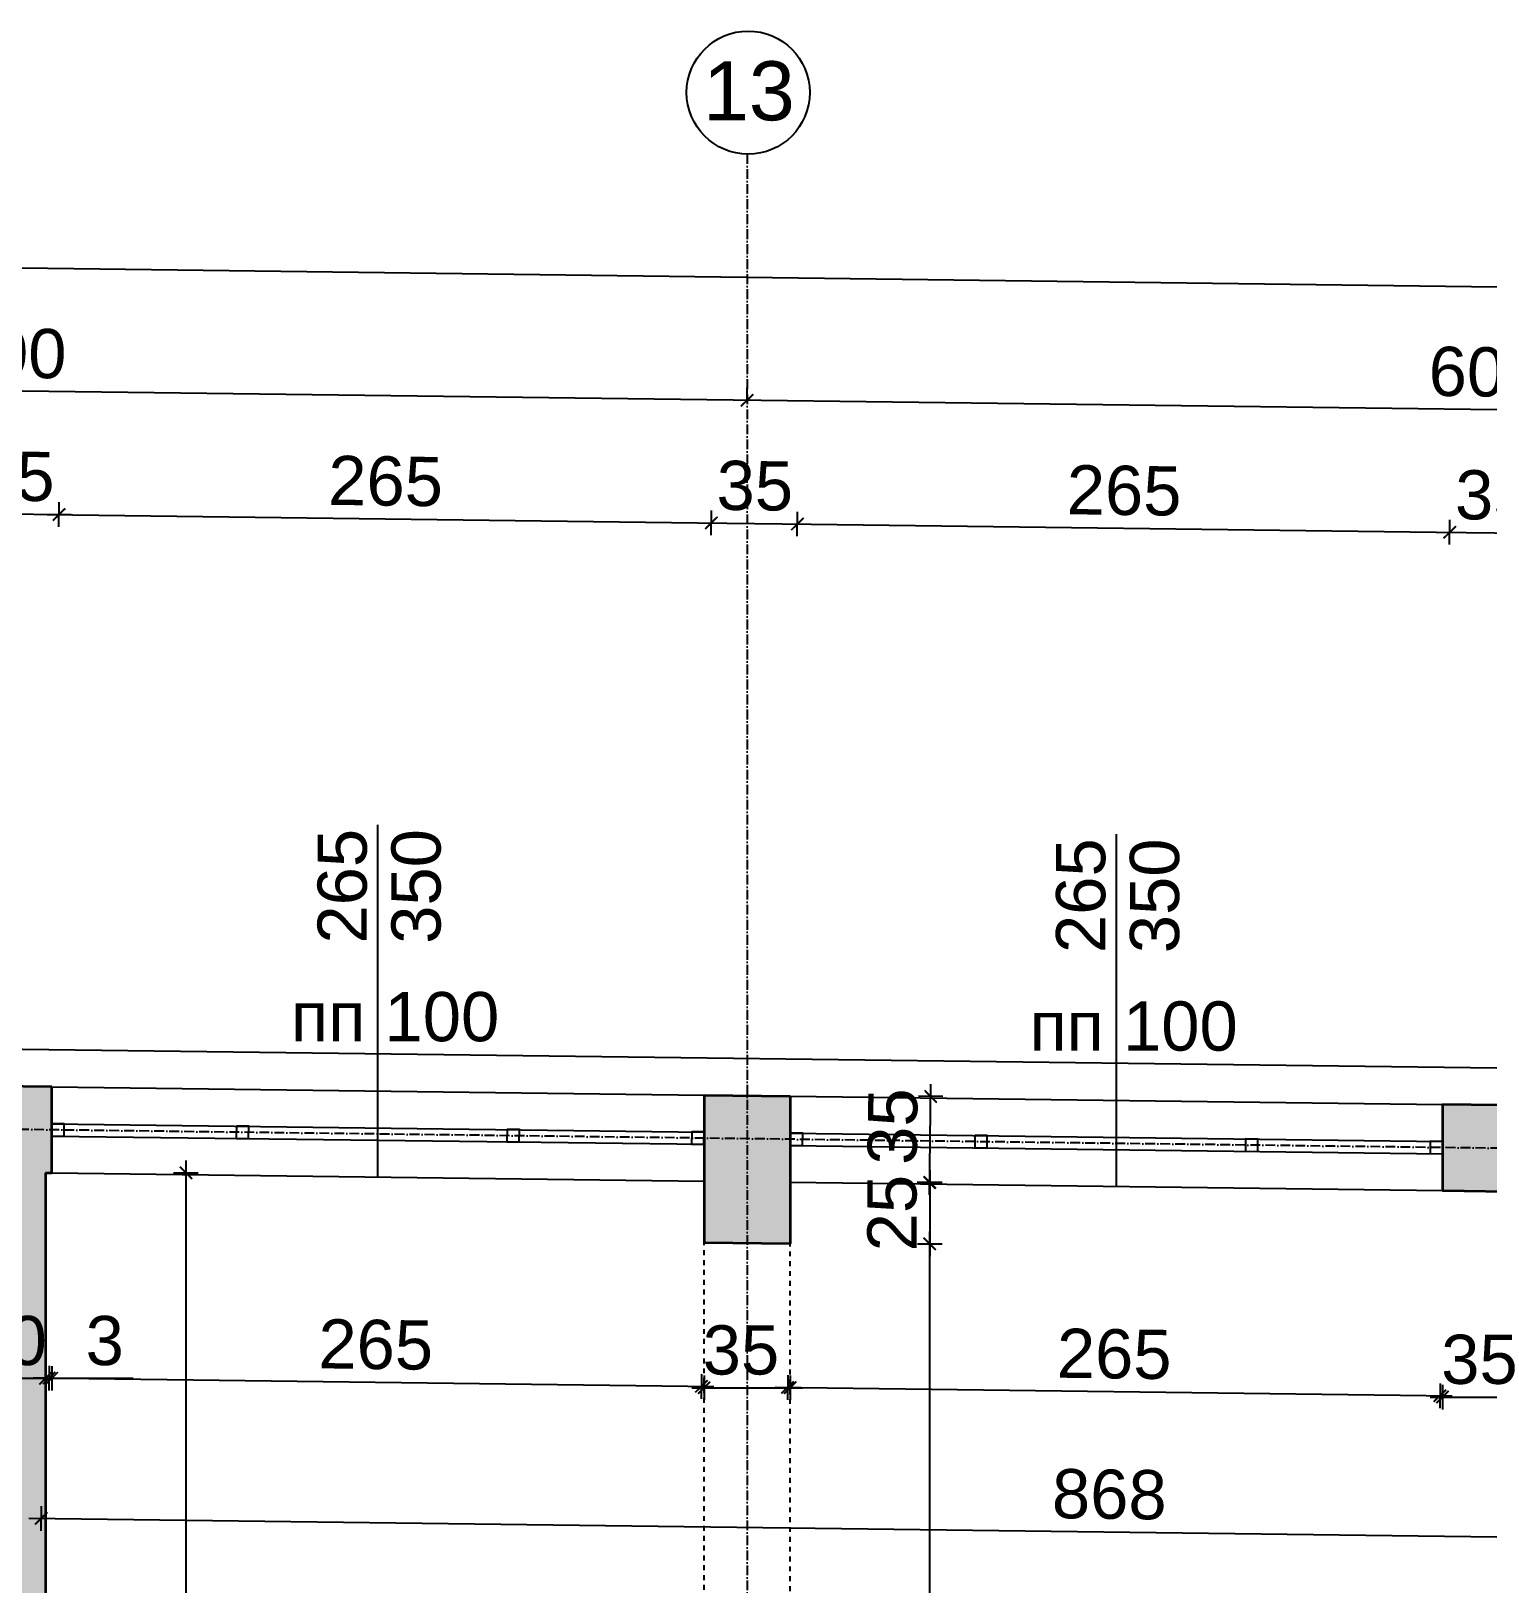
# Model space of a CAD drawing. Header units: inches. Extents: x -72385 to 39588, y -6525 to 66685.
# Drawn here: x -45646 to -45054, y 9840 to 10471 of the extents above; entities that cross this region are included whole.
import ezdxf

# ---------------------------------------------------------------- set-up
doc = ezdxf.new("R2010")
doc.units = ezdxf.units.IN
doc.header["$MEASUREMENT"] = 0
doc.linetypes.add('DashDot', pattern=[0.6, 0.4, -0.1, 0, -0.1])
doc.linetypes.add('Hidden', pattern=[0.4, 0.2, -0.2])
for name, color, linetype, lineweight in [('Изгледни линии', 253, 'Continuous', 25), ('Надписи коти външни', 252, 'Continuous', 25), ('Надписи коти вътрешни', 252, 'Continuous', 25), ('Надписи Оси', 252, 'Continuous', 25), ('Надписи прозорци', 252, 'Continuous', 25), ('Оси', 252, 'DashDot', 25), ('Прозорци', 251, 'Continuous', 25), ('Пунктир', 253, 'Hidden', 25), ('Разрезни линии', 7, 'Continuous', 35), ('Щрих стени', 254, 'Continuous', 25)]:
    doc.layers.add(name, color=color, linetype=linetype, lineweight=lineweight)
doc.styles.add('Arial Regular', font='arial.ttf')
doc.styles.get("Standard").update_dxf_attribs({"font": 'arial.ttf'})
doc.dimstyles.new('Annotative', dxfattribs={"dimscale": 0, "dimtxt": 20, "dimasz": 5, "dimexe": 5, "dimexo": 5, "dimgap": 5, "dimtad": 1, "dimdec": 0, "dimzin": 0, "dimdsep": 46, "dimtxsty": 'Standard', "dimblk": 'ARCHTICK', "dimcen": 5, "dimdle": 5, "dimadec": 0, "dimazin": 0, "dimtfac": 1, "dimtdec": 0, "dimtofl": 0, "dimtmove": 0, "dimatfit": 3, "dimldrblk": 'ARCHTICK', "dimfxl": 5, "dimfxlon": 1, "dimtolj": 1, "dimtzin": 0, "dimarcsym": 1})

# ---------------------------------------------------------------- blocks, each defined once
blk = doc.blocks.new('_ArchTick')
at = {"color": 0, "linetype": 'ByBlock', "const_width": 0.15}
blk.add_lwpolyline([(-0.5, -0.5), (0.5, 0.5)], dxfattribs=at)
blk = doc.blocks.new('*D1301')
at = {"layer": 'Defpoints', "color": 0, "ltscale": 50, "transparency": 16777216}
for p in [(-45637.34, 10007.45), (-45372.34, 10004.07), (-45373.4, 9920.73)]:
    blk.add_point(p, dxfattribs=at)
at = {"layer": 'Надписи коти вътрешни', "color": 0, "lineweight": -2, "ltscale": 50, "transparency": 16777216}
for p, q in [((-45638.33, 9929.11), (-45638.46, 9919.11)), ((-45373.33, 9925.73), (-45373.46, 9915.73)), ((-45643.4, 9924.17), (-45368.4, 9920.67))]:
    blk.add_line(p, q, dxfattribs=at)
at = {"layer": 'Надписи коти вътрешни', "color": 0, "lineweight": -2, "ltscale": 50, "transparency": 16777216, "xscale": 5, "yscale": 5, "zscale": 5}
for p, rotation in [((-45638.4, 9924.11), 179.2706286525463), ((-45373.4, 9920.73), 359.2706286525462)]:
    blk.add_blockref('_ArchTick', p, dxfattribs=dict(at, rotation=rotation))
at = {"layer": 'Надписи коти вътрешни', "color": 0, "ltscale": 50, "transparency": 16777216, "insert": (-45505.7, 9937.63), "char_height": 20, "attachment_point": 5, "rotation": 359.27063}
blk.add_mtext('\\A1;265', dxfattribs=at)
blk = doc.blocks.new('*D1302')
at = {"layer": 'Defpoints', "color": 0, "ltscale": 50, "transparency": 16777216}
for p in [(-45639.84, 9972.47), (-45637.34, 9972.44), (-45637.34, 9924)]:
    blk.add_point(p, dxfattribs=at)
at = {"layer": 'Надписи коти вътрешни', "color": 0, "lineweight": -2, "ltscale": 50, "transparency": 16777216}
for p, q in [((-45639.84, 9929), (-45639.84, 9919)), ((-45637.34, 9929), (-45637.34, 9919)), ((-45639.84, 9924), (-45644.84, 9924)), ((-45637.34, 9924), (-45604.24, 9924))]:
    blk.add_line(p, q, dxfattribs=at)
at = {"layer": 'Надписи коти вътрешни', "color": 0, "lineweight": -2, "ltscale": 50, "transparency": 16777216, "xscale": 5, "yscale": 5, "zscale": 5}
blk.add_blockref('_ArchTick', (-45639.84, 9924), dxfattribs=at)
at = {"layer": 'Надписи коти вътрешни', "color": 0, "lineweight": -2, "ltscale": 50, "transparency": 16777216, "xscale": 5, "yscale": 5, "zscale": 5, "rotation": 180}
blk.add_blockref('_ArchTick', (-45637.34, 9924), dxfattribs=at)
at = {"layer": 'Надписи коти вътрешни', "color": 0, "ltscale": 50, "transparency": 16777216, "insert": (-45615.79, 9939.22), "char_height": 20, "attachment_point": 5}
blk.add_mtext('\\A1;3', dxfattribs=at)
blk = doc.blocks.new('*D1308')
at = {"layer": 'Defpoints', "color": 0, "ltscale": 50, "transparency": 16777216}
for p in [(-45372.34, 10004.07), (-45337.34, 10003.63), (-45337.34, 9920.19)]:
    blk.add_point(p, dxfattribs=at)
at = {"layer": 'Надписи коти вътрешни', "color": 0, "lineweight": -2, "ltscale": 50, "transparency": 16777216}
for p, q in [((-45372.34, 9925.19), (-45372.34, 9915.19)), ((-45337.34, 9925.19), (-45337.34, 9915.19)), ((-45377.34, 9920.19), (-45332.34, 9920.19))]:
    blk.add_line(p, q, dxfattribs=at)
at = {"layer": 'Надписи коти вътрешни', "color": 0, "lineweight": -2, "ltscale": 50, "transparency": 16777216, "xscale": 5, "yscale": 5, "zscale": 5, "rotation": 180}
blk.add_blockref('_ArchTick', (-45372.34, 9920.19), dxfattribs=at)
at = {"layer": 'Надписи коти вътрешни', "color": 0, "lineweight": -2, "ltscale": 50, "transparency": 16777216, "xscale": 5, "yscale": 5, "zscale": 5}
blk.add_blockref('_ArchTick', (-45337.34, 9920.19), dxfattribs=at)
at = {"layer": 'Надписи коти вътрешни', "color": 0, "ltscale": 50, "transparency": 16777216, "insert": (-45357.34, 9935.4), "char_height": 20, "attachment_point": 5}
blk.add_mtext('\\A1;35', dxfattribs=at)
blk = doc.blocks.new('*D1309')
at = {"layer": 'Defpoints', "color": 0, "ltscale": 50, "transparency": 16777216}
for p in [(-45337.34, 10003.63), (-45072.34, 10000.25), (-45073.4, 9916.91)]:
    blk.add_point(p, dxfattribs=at)
at = {"layer": 'Надписи коти вътрешни', "color": 0, "lineweight": -2, "ltscale": 50, "transparency": 16777216}
for p, q in [((-45338.33, 9925.29), (-45338.46, 9915.29)), ((-45343.4, 9920.35), (-45068.4, 9916.85)), ((-45073.33, 9921.91), (-45073.46, 9911.92))]:
    blk.add_line(p, q, dxfattribs=at)
at = {"layer": 'Надписи коти вътрешни', "color": 0, "lineweight": -2, "ltscale": 50, "transparency": 16777216, "xscale": 5, "yscale": 5, "zscale": 5}
for p, rotation in [((-45338.4, 9920.29), 179.2706286525463), ((-45073.4, 9916.91), 359.2706286525462)]:
    blk.add_blockref('_ArchTick', p, dxfattribs=dict(at, rotation=rotation))
at = {"layer": 'Надписи коти вътрешни', "color": 0, "ltscale": 50, "transparency": 16777216, "insert": (-45205.7, 9933.81), "char_height": 20, "attachment_point": 5, "rotation": 359.27063}
blk.add_mtext('\\A1;265', dxfattribs=at)
blk = doc.blocks.new('*D1330')
at = {"layer": 'Defpoints', "color": 0, "ltscale": 50, "transparency": 16777216}
for p in [(-45639.84, 10007.48), (-45639.84, 9439.93), (-45582.82, 9439.93)]:
    blk.add_point(p, dxfattribs=at)
at = {"layer": 'Надписи коти вътрешни', "color": 0, "lineweight": -2, "ltscale": 50, "transparency": 16777216}
for p, q in [((-45587.82, 10007.48), (-45577.82, 10007.48)), ((-45582.82, 10012.48), (-45582.82, 9434.93)), ((-45587.82, 9439.93), (-45577.82, 9439.93))]:
    blk.add_line(p, q, dxfattribs=at)
at = {"layer": 'Надписи коти вътрешни', "color": 0, "lineweight": -2, "ltscale": 50, "transparency": 16777216, "xscale": 5, "yscale": 5, "zscale": 5}
for p, rotation in [((-45582.82, 10007.48), 90), ((-45582.82, 9439.93), 270)]:
    blk.add_blockref('_ArchTick', p, dxfattribs=dict(at, rotation=rotation))
at = {"layer": 'Надписи коти вътрешни', "color": 0, "ltscale": 50, "transparency": 16777216, "insert": (-45598.03, 9723.7), "char_height": 20, "attachment_point": 5, "rotation": 90}
blk.add_mtext('\\A1;568', dxfattribs=at)
blk = doc.blocks.new('*D1331')
at = {"layer": 'Defpoints', "color": 0, "ltscale": 50, "transparency": 16777216}
for p in [(-45639.84, 10007.48), (-44772.34, 9996.43), (-44774.12, 9856.05)]:
    blk.add_point(p, dxfattribs=at)
at = {"layer": 'Надписи коти вътрешни', "color": 0, "lineweight": -2, "ltscale": 50, "transparency": 16777216}
for p, q in [((-45641.56, 9872.09), (-45641.69, 9862.09)), ((-45646.62, 9867.15), (-44769.12, 9855.98)), ((-44774.06, 9861.05), (-44774.19, 9851.05))]:
    blk.add_line(p, q, dxfattribs=at)
at = {"layer": 'Надписи коти вътрешни', "color": 0, "lineweight": -2, "ltscale": 50, "transparency": 16777216, "xscale": 5, "yscale": 5, "zscale": 5}
for p, rotation in [((-45641.62, 9867.09), 179.2706286525473), ((-44774.12, 9856.05), 359.2706286525473)]:
    blk.add_blockref('_ArchTick', p, dxfattribs=dict(at, rotation=rotation))
at = {"layer": 'Надписи коти вътрешни', "color": 0, "ltscale": 50, "transparency": 16777216, "insert": (-45207.68, 9876.78), "char_height": 20, "attachment_point": 5, "rotation": 359.27063}
blk.add_mtext('\\A1;868', dxfattribs=at)
blk = doc.blocks.new('*D1421')
at = {"layer": 'Defpoints', "color": 0, "ltscale": 50, "transparency": 16777216}
for p in [(-45072.34, 10000.25), (-45037.34, 9999.81), (-45037.34, 9916.37)]:
    blk.add_point(p, dxfattribs=at)
at = {"layer": 'Надписи коти вътрешни', "color": 0, "lineweight": -2, "ltscale": 50, "transparency": 16777216}
for p, q in [((-45072.34, 9921.37), (-45072.34, 9911.37)), ((-45037.34, 9921.37), (-45037.34, 9911.37)), ((-45077.34, 9916.37), (-45032.34, 9916.37))]:
    blk.add_line(p, q, dxfattribs=at)
at = {"layer": 'Надписи коти вътрешни', "color": 0, "lineweight": -2, "ltscale": 50, "transparency": 16777216, "xscale": 5, "yscale": 5, "zscale": 5, "rotation": 180}
blk.add_blockref('_ArchTick', (-45072.34, 9916.37), dxfattribs=at)
at = {"layer": 'Надписи коти вътрешни', "color": 0, "lineweight": -2, "ltscale": 50, "transparency": 16777216, "xscale": 5, "yscale": 5, "zscale": 5}
blk.add_blockref('_ArchTick', (-45037.34, 9916.37), dxfattribs=at)
at = {"layer": 'Надписи коти вътрешни', "color": 0, "ltscale": 50, "transparency": 16777216, "insert": (-45057.34, 9931.58), "char_height": 20, "attachment_point": 5}
blk.add_mtext('\\A1;35', dxfattribs=at)
blk = doc.blocks.new('*D7897')
at = {"layer": 'Defpoints', "color": 0, "ltscale": 50, "transparency": 16777216}
for p in [(-45337.34, 10003.63), (-45337.34, 9978.62), (-45280.65, 9978.62)]:
    blk.add_point(p, dxfattribs=at)
at = {"layer": 'Надписи коти вътрешни', "color": 0, "lineweight": -2, "ltscale": 50, "transparency": 16777216}
for p, q in [((-45280.65, 10008.63), (-45280.65, 9973.62)), ((-45285.65, 10003.63), (-45275.65, 10003.63)), ((-45285.65, 9978.62), (-45275.65, 9978.62))]:
    blk.add_line(p, q, dxfattribs=at)
at = {"layer": 'Надписи коти вътрешни', "color": 0, "lineweight": -2, "ltscale": 50, "transparency": 16777216, "xscale": 5, "yscale": 5, "zscale": 5}
for p, rotation in [((-45280.65, 10003.63), 90), ((-45280.65, 9978.62), 270)]:
    blk.add_blockref('_ArchTick', p, dxfattribs=dict(at, rotation=rotation))
at = {"layer": 'Надписи коти вътрешни', "color": 0, "ltscale": 50, "transparency": 16777216, "insert": (-45295.86, 9991.13), "char_height": 20, "attachment_point": 5, "rotation": 90}
blk.add_mtext('\\A1;25', dxfattribs=at)
blk = doc.blocks.new('*D7896')
at = {"layer": 'Defpoints', "color": 0, "ltscale": 50, "transparency": 16777216}
for p in [(-45337.34, 9978.62), (-45280.65, 9978.62), (-45337.34, 9453.58)]:
    blk.add_point(p, dxfattribs=at)
at = {"layer": 'Надписи коти вътрешни', "color": 0, "lineweight": -2, "ltscale": 50, "transparency": 16777216}
for p, q in [((-45280.65, 9448.58), (-45280.65, 9983.62)), ((-45285.65, 9978.62), (-45275.65, 9978.62)), ((-45285.65, 9453.58), (-45275.65, 9453.58))]:
    blk.add_line(p, q, dxfattribs=at)
at = {"layer": 'Надписи коти вътрешни', "color": 0, "lineweight": -2, "ltscale": 50, "transparency": 16777216, "xscale": 5, "yscale": 5, "zscale": 5}
for p, rotation in [((-45280.65, 9978.62), 90), ((-45280.65, 9453.58), 270)]:
    blk.add_blockref('_ArchTick', p, dxfattribs=dict(at, rotation=rotation))
at = {"layer": 'Надписи коти вътрешни', "color": 0, "ltscale": 50, "transparency": 16777216, "insert": (-45295.86, 9716.1), "char_height": 20, "attachment_point": 5, "rotation": 90}
blk.add_mtext('\\A1;525', dxfattribs=at)
blk = doc.blocks.new('*D6154')
at = {"layer": 'Defpoints', "color": 0, "ltscale": 50, "transparency": 16777216}
for p in [(-45634.38, 10274.96), (-45672.34, 10042.89), (-45637.34, 10042.45)]:
    blk.add_point(p, dxfattribs=at)
at = {"layer": 'Надписи коти външни', "color": 0, "lineweight": -2, "ltscale": 50, "transparency": 16777216}
for p, q in [((-45669.44, 10270.41), (-45669.31, 10280.41)), ((-45634.44, 10269.96), (-45634.31, 10279.96)), ((-45674.38, 10275.47), (-45629.38, 10274.9))]:
    blk.add_line(p, q, dxfattribs=at)
at = {"layer": 'Надписи коти външни', "color": 0, "lineweight": -2, "ltscale": 50, "transparency": 16777216, "xscale": 5, "yscale": 5, "zscale": 5}
for p, rotation in [((-45669.38, 10275.41), 179.2706286525463), ((-45634.38, 10274.96), 359.2706286525462)]:
    blk.add_blockref('_ArchTick', p, dxfattribs=dict(at, rotation=rotation))
at = {"layer": 'Надписи коти външни', "color": 0, "ltscale": 50, "transparency": 16777216, "insert": (-45651.68, 10290.4), "char_height": 20, "attachment_point": 5, "rotation": 359.27063}
blk.add_mtext('\\A1;35', dxfattribs=at)
blk = doc.blocks.new('*D6155')
at = {"layer": 'Defpoints', "color": 0, "ltscale": 50, "transparency": 16777216}
for p in [(-45369.38, 10271.56), (-45637.34, 10042.45), (-45372.34, 10039.08)]:
    blk.add_point(p, dxfattribs=at)
at = {"layer": 'Надписи коти външни', "color": 0, "lineweight": -2, "ltscale": 50, "transparency": 16777216}
for p, q in [((-45634.44, 10269.93), (-45634.31, 10279.93)), ((-45639.38, 10274.99), (-45364.38, 10271.49)), ((-45369.44, 10266.56), (-45369.31, 10276.56))]:
    blk.add_line(p, q, dxfattribs=at)
at = {"layer": 'Надписи коти външни', "color": 0, "lineweight": -2, "ltscale": 50, "transparency": 16777216, "xscale": 5, "yscale": 5, "zscale": 5}
for p, rotation in [((-45634.38, 10274.93), 179.2706286525463), ((-45369.38, 10271.56), 359.2706286525462)]:
    blk.add_blockref('_ArchTick', p, dxfattribs=dict(at, rotation=rotation))
at = {"layer": 'Надписи коти външни', "color": 0, "ltscale": 50, "transparency": 16777216, "insert": (-45501.68, 10288.45), "char_height": 20, "attachment_point": 5, "rotation": 359.27063}
blk.add_mtext('\\A1;265', dxfattribs=at)
blk = doc.blocks.new('*D6156')
at = {"layer": 'Defpoints', "color": 0, "ltscale": 50, "transparency": 16777216}
for p in [(-45334.38, 10271.11), (-45372.34, 10039.08), (-45337.34, 10038.63)]:
    blk.add_point(p, dxfattribs=at)
at = {"layer": 'Надписи коти външни', "color": 0, "lineweight": -2, "ltscale": 50, "transparency": 16777216}
for p, q in [((-45374.38, 10271.62), (-45329.38, 10271.05)), ((-45369.44, 10266.56), (-45369.31, 10276.56)), ((-45334.44, 10266.11), (-45334.31, 10276.11))]:
    blk.add_line(p, q, dxfattribs=at)
at = {"layer": 'Надписи коти външни', "color": 0, "lineweight": -2, "ltscale": 50, "transparency": 16777216, "xscale": 5, "yscale": 5, "zscale": 5}
for p, rotation in [((-45369.38, 10271.56), 179.2706286525401), ((-45334.38, 10271.11), 359.2706286525402)]:
    blk.add_blockref('_ArchTick', p, dxfattribs=dict(at, rotation=rotation))
at = {"layer": 'Надписи коти външни', "color": 0, "ltscale": 50, "transparency": 16777216, "insert": (-45351.68, 10286.55), "char_height": 20, "attachment_point": 5, "rotation": 359.27063}
blk.add_mtext('\\A1;35', dxfattribs=at)
blk = doc.blocks.new('*D6157')
at = {"layer": 'Defpoints', "color": 0, "ltscale": 50, "transparency": 16777216}
for p in [(-45069.38, 10267.74), (-45337.34, 10038.63), (-45072.34, 10035.26)]:
    blk.add_point(p, dxfattribs=at)
at = {"layer": 'Надписи коти външни', "color": 0, "lineweight": -2, "ltscale": 50, "transparency": 16777216}
for p, q in [((-45334.44, 10266.11), (-45334.31, 10276.11)), ((-45069.44, 10262.74), (-45069.31, 10272.74)), ((-45339.38, 10271.17), (-45064.38, 10267.67))]:
    blk.add_line(p, q, dxfattribs=at)
at = {"layer": 'Надписи коти външни', "color": 0, "lineweight": -2, "ltscale": 50, "transparency": 16777216, "xscale": 5, "yscale": 5, "zscale": 5}
for p, rotation in [((-45334.38, 10271.11), 179.2706286525478), ((-45069.38, 10267.74), 359.2706286525478)]:
    blk.add_blockref('_ArchTick', p, dxfattribs=dict(at, rotation=rotation))
at = {"layer": 'Надписи коти външни', "color": 0, "ltscale": 50, "transparency": 16777216, "insert": (-45201.68, 10284.63), "char_height": 20, "attachment_point": 5, "rotation": 359.27063}
blk.add_mtext('\\A1;265', dxfattribs=at)
blk = doc.blocks.new('*D6158')
at = {"layer": 'Defpoints', "color": 0, "ltscale": 50, "transparency": 16777216}
for p in [(-45034.38, 10267.29), (-45072.34, 10035.26), (-45037.34, 10034.81)]:
    blk.add_point(p, dxfattribs=at)
at = {"layer": 'Надписи коти външни', "color": 0, "lineweight": -2, "ltscale": 50, "transparency": 16777216}
for p, q in [((-45069.44, 10262.74), (-45069.31, 10272.74)), ((-45034.44, 10262.29), (-45034.31, 10272.29)), ((-45074.38, 10267.8), (-45029.38, 10267.23))]:
    blk.add_line(p, q, dxfattribs=at)
at = {"layer": 'Надписи коти външни', "color": 0, "lineweight": -2, "ltscale": 50, "transparency": 16777216, "xscale": 5, "yscale": 5, "zscale": 5}
for p, rotation in [((-45069.38, 10267.74), 179.2706286525463), ((-45034.38, 10267.29), 359.2706286525462)]:
    blk.add_blockref('_ArchTick', p, dxfattribs=dict(at, rotation=rotation))
at = {"layer": 'Надписи коти външни', "color": 0, "ltscale": 50, "transparency": 16777216, "insert": (-45051.68, 10282.73), "char_height": 20, "attachment_point": 5, "rotation": 359.27063}
blk.add_mtext('\\A1;35', dxfattribs=at)
blk = doc.blocks.new('*D6234')
at = {"layer": 'Defpoints', "color": 0, "ltscale": 50, "transparency": 16777216}
for p in [(-45354.84, 10321.38), (-45354.84, 10321.38), (-44754.84, 10313.74)]:
    blk.add_point(p, dxfattribs=at)
at = {"layer": 'Надписи коти външни', "color": 0, "lineweight": -2, "ltscale": 50, "transparency": 16777216}
for p, q in [((-45354.84, 10321.38), (-45354.77, 10326.37)), ((-44749.84, 10313.67), (-45359.84, 10321.44)), ((-44754.84, 10313.74), (-44754.77, 10318.74))]:
    blk.add_line(p, q, dxfattribs=at)
at = {"layer": 'Надписи коти външни', "color": 0, "lineweight": -2, "ltscale": 50, "transparency": 16777216, "xscale": 5, "yscale": 5, "zscale": 5}
for p, rotation in [((-45354.84, 10321.38), 179.2706286525469), ((-44754.84, 10313.74), 359.2706286525469)]:
    blk.add_blockref('_ArchTick', p, dxfattribs=dict(at, rotation=rotation))
at = {"layer": 'Надписи коти външни', "color": 0, "ltscale": 50, "transparency": 16777216, "insert": (-45054.64, 10332.77), "char_height": 20, "attachment_point": 5, "rotation": 359.27063}
blk.add_mtext('\\A1;600', dxfattribs=at)
blk = doc.blocks.new('*D6235')
at = {"layer": 'Defpoints', "color": 0, "ltscale": 50, "transparency": 16777216}
for p in [(-45954.84, 10329.01), (-45954.84, 10329.01), (-45354.84, 10321.38)]:
    blk.add_point(p, dxfattribs=at)
at = {"layer": 'Надписи коти външни', "color": 0, "lineweight": -2, "ltscale": 50, "transparency": 16777216}
for p, q in [((-45349.84, 10321.31), (-45959.84, 10329.08)), ((-45954.84, 10329.01), (-45954.77, 10334.01)), ((-45354.84, 10321.38), (-45354.77, 10326.37))]:
    blk.add_line(p, q, dxfattribs=at)
at = {"layer": 'Надписи коти външни', "color": 0, "lineweight": -2, "ltscale": 50, "transparency": 16777216, "xscale": 5, "yscale": 5, "zscale": 5}
for p, rotation in [((-45954.84, 10329.01), 179.2706286525389), ((-45354.84, 10321.38), 359.2706286525389)]:
    blk.add_blockref('_ArchTick', p, dxfattribs=dict(at, rotation=rotation))
at = {"layer": 'Надписи коти външни', "color": 0, "ltscale": 50, "transparency": 16777216, "insert": (-45654.64, 10340.4), "char_height": 20, "attachment_point": 5, "rotation": 359.27063}
blk.add_mtext('\\A1;600', dxfattribs=at)
blk = doc.blocks.new('*D6241')
at = {"layer": 'Defpoints', "color": 0, "ltscale": 50, "transparency": 16777216}
for p in [(-40218.1, 10305.99), (-52317.34, 10127.49), (-40222.34, 9973.51)]:
    blk.add_point(p, dxfattribs=at)
at = {"layer": 'Надписи коти външни', "color": 0, "lineweight": -2, "ltscale": 50, "transparency": 16777216}
for p, q in [((-52313.17, 10454.96), (-52313.04, 10464.96)), ((-52318.1, 10460.03), (-40213.11, 10305.92)), ((-40218.17, 10300.99), (-40218.04, 10310.99))]:
    blk.add_line(p, q, dxfattribs=at)
at = {"layer": 'Надписи коти външни', "color": 0, "lineweight": -2, "ltscale": 50, "transparency": 16777216, "xscale": 5, "yscale": 5, "zscale": 5}
for p, rotation in [((-52313.1, 10459.96), 179.2706286525472), ((-40218.1, 10305.99), 359.2706286525473)]:
    blk.add_blockref('_ArchTick', p, dxfattribs=dict(at, rotation=rotation))
at = {"layer": 'Надписи коти външни', "color": 0, "ltscale": 50, "transparency": 16777216, "insert": (-46265.41, 10398.18), "char_height": 20, "attachment_point": 5, "rotation": 359.27063}
blk.add_mtext('\\A1;12095', dxfattribs=at)
blk = doc.blocks.new('*D7806')
at = {"layer": 'Defpoints', "color": 0, "ltscale": 10, "transparency": 16777216}
for p in [(-45280.27, 10038.5), (-45151.36, 10036.86), (-45151.8, 10001.87)]:
    blk.add_point(p, dxfattribs=at)
at = {"layer": 'Надписи коти вътрешни', "color": 0, "lineweight": -2, "ltscale": 10, "transparency": 16777216}
for p, q in [((-45275.27, 10038.44), (-45285.27, 10038.57)), ((-45280.78, 9998.51), (-45280.21, 10043.5)), ((-45275.72, 10003.44), (-45285.72, 10003.57))]:
    blk.add_line(p, q, dxfattribs=at)
at = {"layer": 'Надписи коти вътрешни', "color": 0, "lineweight": -2, "ltscale": 10, "transparency": 16777216, "xscale": 5, "yscale": 5, "zscale": 5}
for p, rotation in [((-45280.27, 10038.5), 89.27062865255718), ((-45280.72, 10003.51), 269.2706286525572)]:
    blk.add_blockref('_ArchTick', p, dxfattribs=dict(at, rotation=rotation))
at = {"layer": 'Надписи коти вътрешни', "color": 0, "ltscale": 10, "transparency": 16777216, "insert": (-45295.65, 10026.32), "char_height": 20, "attachment_point": 5, "rotation": 89.27063}
blk.add_mtext('\\A1;35', dxfattribs=at)
blk = doc.blocks.new('*D7874')
at = {"layer": 'Defpoints', "color": 0, "ltscale": 10, "transparency": 16777216}
for p in [(-45669.84, 9943.04), (-45639.84, 9943.04), (-45639.84, 9924)]:
    blk.add_point(p, dxfattribs=at)
at = {"layer": 'Надписи коти вътрешни', "color": 0, "lineweight": -2, "ltscale": 10, "transparency": 16777216}
for p, q in [((-45669.84, 9929), (-45669.84, 9919)), ((-45639.84, 9929), (-45639.84, 9919)), ((-45674.84, 9924), (-45634.84, 9924))]:
    blk.add_line(p, q, dxfattribs=at)
at = {"layer": 'Надписи коти вътрешни', "color": 0, "lineweight": -2, "ltscale": 10, "transparency": 16777216, "xscale": 5, "yscale": 5, "zscale": 5, "rotation": 180}
blk.add_blockref('_ArchTick', (-45669.84, 9924), dxfattribs=at)
at = {"layer": 'Надписи коти вътрешни', "color": 0, "lineweight": -2, "ltscale": 10, "transparency": 16777216, "xscale": 5, "yscale": 5, "zscale": 5}
blk.add_blockref('_ArchTick', (-45639.84, 9924), dxfattribs=at)
at = {"layer": 'Надписи коти вътрешни', "color": 0, "ltscale": 10, "transparency": 16777216, "insert": (-45654.84, 9939.22), "char_height": 20, "attachment_point": 5}
blk.add_mtext('\\A1;30', dxfattribs=at)

msp = doc.modelspace()

# ---------------------------------------------------------------- hatches: boundary and pattern name
at = {"layer": 'Щрих стени', "ltscale": 10}
h = msp.add_hatch(color=256, dxfattribs=at)
h.dxf.hatch_style = 1
h.paths.add_polyline_path([(-47039.84, 9457.75), (-47139.84, 9459.03), (-47139.84, 10001.57), (-47137.34, 10001.54), (-47137.34, 10061.54), (-47202.34, 10062.37), (-47202.34, 9224.8), (-47139.84, 9224.01), (-47139.84, 9429.03), (-47039.84, 9427.75)])
h.paths.add_polyline_path([(-46749.84, 9454.06), (-46839.84, 9455.21), (-46839.84, 10022.75), (-46837.34, 10022.72), (-46837.34, 10057.73), (-46872.34, 10058.17), (-46872.34, 10023.17), (-46869.84, 10023.14), (-46869.84, 9455.59), (-46939.84, 9456.48), (-46939.84, 9426.48), (-46749.84, 9424.06)])
h.paths.add_polyline_path([(-46539.84, 10006.43), (-46537.34, 10006.4), (-46537.34, 10073.91), (-46572.34, 10074.35), (-46572.34, 10006.85), (-46569.84, 10006.82), (-46569.84, 9471.77), (-46589.84, 9472.03), (-46589.84, 9452.03), (-46649.84, 9452.79), (-46649.84, 9422.79), (-46539.84, 9421.39)])
h.paths.add_polyline_path([(-46339.84, 9448.84), (-46349.84, 9448.97), (-46349.84, 9814), (-46159.84, 9811.58), (-46159.84, 9446.55), (-46179.84, 9446.81), (-46179.84, 9416.8), (-46129.84, 9416.17), (-46129.84, 9841.2), (-46379.84, 9844.38), (-46379.84, 9419.35), (-46339.84, 9418.84)])
h.paths.add_polyline_path([(-46349.84, 10071.52), (-46379.84, 10071.9), (-46379.84, 10004.4), (-46349.84, 10004.02)])
h.paths.add_polyline_path([(-46129.84, 10068.72), (-46159.84, 10069.1), (-46159.84, 10001.6), (-46129.84, 10001.21)])
h.paths.add_polyline_path([(-45937.34, 10066.27), (-45972.34, 10066.72), (-45972.34, 9999.21), (-45969.84, 9999.18), (-45969.84, 9414.13), (-45909.84, 9413.37), (-45909.84, 9443.37), (-45919.84, 9443.5), (-45919.84, 9463.5), (-45939.84, 9463.75), (-45939.84, 9563.76), (-45909.84, 9563.38), (-45909.84, 9578.38), (-45939.84, 9578.76), (-45939.84, 9668.77), (-45804.84, 9667.05), (-45804.84, 9577.04), (-45809.84, 9577.11), (-45809.84, 9562.11), (-45804.84, 9562.04), (-45804.84, 9442.03), (-45809.84, 9442.1), (-45809.84, 9412.09), (-45779.84, 9411.71), (-45779.84, 9441.71), (-45789.84, 9441.84), (-45789.84, 9666.86), (-45779.84, 9666.73), (-45779.84, 9681.73), (-45939.84, 9683.77), (-45939.84, 9998.8), (-45937.34, 9998.76)])
h.paths.add_polyline_path([(-45549.84, 9438.79), (-45639.84, 9439.93), (-45639.84, 10007.48), (-45637.34, 10007.45), (-45637.34, 10042.45), (-45672.34, 10042.89), (-45672.34, 10007.89), (-45669.84, 10007.86), (-45669.84, 9680.33), (-45679.84, 9680.46), (-45679.84, 9665.46), (-45669.84, 9665.33), (-45669.84, 9440.31), (-45679.84, 9440.44), (-45679.84, 9410.44), (-45549.84, 9408.78)])
h.paths.add_polyline_path([(-45339.84, 8798.56), (-45319.84, 8798.31), (-45319.84, 8828.31), (-45339.84, 8828.56), (-45339.84, 9036.08), (-45369.84, 9036.46), (-45369.84, 8846.45), (-45389.84, 8846.7), (-45389.84, 8836.7), (-45449.84, 8837.46), (-45449.84, 8807.46), (-45369.84, 8806.44), (-45369.84, 8736.44), (-45429.84, 8737.2), (-45429.84, 8607.19), (-45369.84, 8606.43), (-45369.84, 8263.9), (-45372.34, 8203.93), (-45337.34, 8203.48), (-45337.34, 8263.49), (-45339.84, 8263.52)])
h.paths.add_polyline_path([(-45549.84, 8838.74), (-46049.84, 8845.1), (-46049.84, 8815.1), (-45972.34, 8814.11), (-45972.34, 8804.11), (-45937.34, 8803.67), (-45937.34, 8813.67), (-45669.84, 8810.26), (-45669.84, 8252.72), (-45672.34, 8207.75), (-45637.34, 8207.3), (-45637.34, 8252.3), (-45639.84, 8252.34), (-45639.84, 8809.88), (-45549.84, 8808.74)])
h.paths.add_polyline_path([(-46149.84, 8846.38), (-46649.84, 8852.74), (-46649.84, 8822.74), (-46592.34, 8822.01), (-46592.34, 8792), (-46537.34, 8791.3), (-46537.34, 8821.31), (-46149.84, 8816.37)])
h.paths.add_polyline_path([(-46749.84, 8854.01), (-46949.84, 8856.56), (-46949.84, 8826.56), (-46869.84, 8825.54), (-46869.84, 8267.99), (-46872.34, 8223.02), (-46837.34, 8222.58), (-46837.34, 8267.58), (-46839.84, 8267.61), (-46839.84, 8825.16), (-46749.84, 8824.01)])
h.paths.add_polyline_path([(-47049.84, 8857.83), (-47119.84, 8858.72), (-47119.84, 8868.73), (-47139.84, 8868.98), (-47139.84, 9064), (-47202.34, 9064.79), (-47202.34, 8849.77), (-47212.34, 8849.9), (-47212.34, 8829.9), (-47202.34, 8829.77), (-47202.34, 8227.22), (-47137.34, 8226.4), (-47137.34, 8286.4), (-47139.84, 8286.43), (-47139.84, 8828.98), (-47049.84, 8827.83)])
h.paths.add_polyline_path([(-46537.34, 8263.76), (-46572.34, 8264.21), (-46572.34, 8219.2), (-46537.34, 8218.76)])
h.paths.add_polyline_path([(-46237.34, 8299.95), (-46272.34, 8300.39), (-46272.34, 8215.38), (-46237.34, 8214.94)])
h.paths.add_polyline_path([(-45937.34, 8256.12), (-45972.34, 8256.57), (-45972.34, 8211.56), (-45937.34, 8211.12)], flags=17)
h = msp.add_hatch(color=256, dxfattribs=at)
h.dxf.hatch_style = 1
h.paths.add_polyline_path([(-45319.84, 9453.36), (-45372.34, 9454.03), (-45372.34, 9436.53), (-45449.84, 9437.51), (-45449.84, 9407.51), (-45369.84, 9406.49), (-45369.84, 9196.47), (-45339.84, 9196.09), (-45339.84, 9406.11), (-44772.34, 9398.89), (-44772.34, 9381.38), (-44737.34, 9380.94), (-44737.34, 9398.44), (-44172.34, 9391.25), (-44172.34, 9373.75), (-44137.34, 9373.3), (-44137.34, 9390.8), (-43572.34, 9383.61), (-43572.34, 9366.11), (-43507.34, 9365.28), (-43507.34, 9382.78), (-42942.34, 9375.59), (-42942.34, 9358.09), (-42907.34, 9357.64), (-42907.34, 9375.14), (-42694.84, 9372.44), (-42694.84, 9402.44), (-42907.34, 9405.15), (-42907.34, 9422.65), (-42942.34, 9423.09), (-42967.37, 9423.41), (-42967.37, 9405.91), (-43507.34, 9412.78), (-43507.34, 9430.29), (-43572.34, 9431.11), (-43572.34, 9413.61), (-44137.34, 9420.8), (-44137.34, 9438.31), (-44172.34, 9438.75), (-44197.37, 9439.07), (-44197.37, 9421.57), (-44737.34, 9428.44), (-44737.34, 9445.94), (-44739.84, 9445.98), (-44739.84, 9793.5), (-44769.84, 9793.89), (-44769.84, 9446.36), (-44772.34, 9446.39), (-44772.34, 9428.89), (-45319.84, 9435.86)])
h.paths.add_polyline_path([(-45337.34, 10038.63), (-45372.34, 10039.08), (-45372.34, 9979.07), (-45337.34, 9978.62)])
h.paths.add_polyline_path([(-45037.34, 10034.81), (-45072.34, 10035.26), (-45072.34, 10000.25), (-45037.34, 9999.81)])
h.paths.add_polyline_path([(-44737.34, 10030.99), (-44772.34, 10031.44), (-44772.34, 9971.43), (-44769.84, 9971.4), (-44769.84, 9943.9), (-44739.84, 9943.52), (-44739.84, 9971.02), (-44737.34, 9970.99)])
h.paths.add_polyline_path([(-44437.34, 10027.17), (-44472.34, 10027.62), (-44472.34, 9992.61), (-44437.34, 9992.17)])
h.paths.add_polyline_path([(-44137.34, 10023.35), (-44172.34, 10023.8), (-44172.34, 9963.79), (-44137.34, 9963.35)])
h.paths.add_polyline_path([(-43837.34, 10019.53), (-43872.34, 10019.98), (-43872.34, 9984.98), (-43837.34, 9984.53)])
h.paths.add_polyline_path([(-43507.34, 10015.33), (-43572.34, 10016.16), (-43572.34, 9956.16), (-43507.34, 9955.33)])
h.paths.add_polyline_path([(-43207.34, 10011.51), (-43242.34, 10011.96), (-43242.34, 9976.96), (-43207.34, 9976.51)])
h.paths.add_polyline_path([(-42907.34, 10007.69), (-42942.34, 10008.14), (-42942.34, 9948.13), (-42907.34, 9947.69)])
h.paths.add_polyline_path([(-42607.34, 10003.88), (-42642.34, 10004.32), (-42642.34, 9969.32), (-42607.34, 9968.87)])
h.paths.add_polyline_path([(-42307.34, 10000.06), (-42342.34, 10000.5), (-42342.34, 9940.5), (-42339.84, 9940.46), (-42339.84, 9912.96), (-42309.84, 9912.58), (-42309.84, 9940.08), (-42307.34, 9940.05)])
h.paths.add_polyline_path([(-42307.34, 9415.01), (-42309.84, 9415.04), (-42309.84, 9762.57), (-42339.84, 9762.95), (-42339.84, 9415.42), (-42342.34, 9415.45), (-42342.34, 9397.95), (-42544.84, 9400.53), (-42544.84, 9370.53), (-42342.34, 9367.95), (-42342.34, 9350.45), (-42339.84, 9350.42), (-42339.84, 8815.37), (-42342.34, 8815.41), (-42342.34, 8750.4), (-42339.84, 8750.37), (-42339.84, 8560.35), (-42309.84, 8559.97), (-42309.84, 8749.99), (-42307.34, 8749.95), (-42307.34, 8814.96), (-42309.84, 8814.99), (-42309.84, 9350.04), (-42307.34, 9350)])

# ---------------------------------------------------------------- linework, layer by layer
at = {"layer": 'Изгледни линии', "ltscale": 50}
for p, q in [((-41127.34, 10000.03), (-45937.34, 10061.27)), ((-45637.34, 10042.45), (-45372.34, 10039.08)), ((-45337.34, 10038.63), (-45072.34, 10035.26)), ((-45637.34, 10007.45), (-45372.34, 10004.07)), ((-45337.34, 10003.63), (-45072.34, 10000.25))]:
    msp.add_line(p, q, dxfattribs=at)
at = {"layer": 'Надписи Оси', "ltscale": 50}
msp.add_circle((-45354.4, 10446.38), 25, dxfattribs=at)
at = {"layer": 'Надписи прозорци', "ltscale": 50}
for p, q in [((-45504.84, 10005.76), (-45504.84, 10148.91)), ((-45204.84, 10001.94), (-45204.84, 10145.09))]:
    msp.add_line(p, q, dxfattribs=at)
at = {"layer": 'Оси', "ltscale": 10}
for p, q in [((-45354.84, 10421.38), (-45354.84, 7821.17)), ((-39839.84, 9951.14), (-52699.84, 10114.86))]:
    msp.add_line(p, q, dxfattribs=at)
at = {"layer": 'Прозорци', "ltscale": 50}
for p, q in [((-45637.34, 10027.45), (-45372.34, 10024.07)), ((-45637.34, 10022.45), (-45372.34, 10019.07)), ((-45337.34, 10023.63), (-45072.34, 10020.25)), ((-45337.34, 10018.63), (-45072.34, 10015.25))]:
    msp.add_line(p, q, dxfattribs=at)
for points in [[(-45637.34, 10022.45), (-45632.34, 10022.38), (-45632.27, 10027.38), (-45637.27, 10027.45), (-45637.34, 10022.45)], [(-45562.35, 10021.49), (-45557.35, 10021.43), (-45557.29, 10026.43), (-45562.29, 10026.49), (-45562.35, 10021.49)], [(-45452.39, 10020.09), (-45447.39, 10020.03), (-45447.33, 10025.03), (-45452.32, 10025.09), (-45452.39, 10020.09)], [(-45377.4, 10019.14), (-45372.4, 10019.08), (-45372.34, 10024.08), (-45377.34, 10024.14), (-45377.4, 10019.14)], [(-45337.34, 10018.63), (-45332.34, 10018.56), (-45332.27, 10023.56), (-45337.27, 10023.63), (-45337.34, 10018.63)], [(-45262.35, 10017.67), (-45257.35, 10017.61), (-45257.29, 10022.61), (-45262.29, 10022.67), (-45262.35, 10017.67)], [(-45152.39, 10016.27), (-45147.39, 10016.21), (-45147.33, 10021.21), (-45152.32, 10021.27), (-45152.39, 10016.27)], [(-45077.4, 10015.32), (-45072.4, 10015.26), (-45072.34, 10020.26), (-45077.34, 10020.32), (-45077.4, 10015.32)]]:
    msp.add_lwpolyline(points, dxfattribs=at)
at = {"layer": 'Пунктир', "ltscale": 10}
for p, q in [((-45372.34, 9454.03), (-45372.34, 9979.07)), ((-45337.34, 9453.58), (-45337.34, 9978.62))]:
    msp.add_line(p, q, dxfattribs=at)
at = {"layer": 'Разрезни линии', "ltscale": 50}
for p, q in [((-45637.34, 10042.45), (-45672.34, 10042.89)), ((-45637.34, 10007.45), (-45637.34, 10042.45)), ((-45372.34, 10039.08), (-45337.34, 10038.63)), ((-45372.34, 10039.08), (-45372.34, 9979.07)), ((-45337.34, 10038.63), (-45337.34, 9978.62)), ((-45639.84, 10007.48), (-45639.84, 9439.93)), ((-45639.84, 10007.48), (-45637.34, 10007.45)), ((-45337.34, 9978.62), (-45372.34, 9979.07))]:
    msp.add_line(p, q, dxfattribs=at)
msp.add_lwpolyline([(-45072.34, 10035.26), (-45072.34, 10000.25), (-45037.34, 9999.81), (-45037.34, 10034.81)], close=True, dxfattribs=at)

# ---------------------------------------------------------------- texts
at = {"layer": 'Надписи Оси', "ltscale": 100, "insert": (-45367.72, 10459.1), "char_height": 24, "width": 27.2128, "attachment_point": 1, "style": 'Arial Regular'}
msp.add_mtext('\\pxqc;13', dxfattribs=at)
at = {"layer": 'Надписи прозорци', "ltscale": 100, "char_height": 20, "width": 180.4891, "attachment_point": 1, "rotation": 90, "style": 'Arial Regular'}
for s, insert in [('265', (-45529.35, 10100.62)), ('350', (-45499.35, 10100.54)), ('265', (-45229.35, 10096.8)), ('350', (-45199.35, 10096.72))]:
    msp.add_mtext(s, dxfattribs=dict(at, insert=insert))
at = {"layer": 'Надписи прозорци', "ltscale": 100, "char_height": 20, "width": 180.4891, "attachment_point": 1, "style": 'Arial Regular'}
for insert in [(-45540.15, 10080.95), (-45240.15, 10077.13)]:
    msp.add_mtext('пп 100', dxfattribs=dict(at, insert=insert))

# ---------------------------------------------------------------- dimensions: what is measured, and where the dimension line sits
at = {"layer": 'Надписи коти външни', "ltscale": 50}
dim = msp.add_aligned_dim(p1=(-52317.34, 10127.49), p2=(-40222.34, 9973.51), distance=332.5, text='12095', dimstyle='Annotative', override={"dimscale": 0, "dimtix": 0, "dimtofl": 0, "dimtmove": 0, "dimatfit": 3}, dxfattribs=at)
dim.commit()
dim.dimension.update_dxf_attribs({"geometry": '*D6241', "text_midpoint": (-46265.41, 10398.18)})
for p1, p2, distance, picture, middle in [((-45354.84, 10321.38), (-45954.84, 10329.01), 0, '*D6235', (-45654.64, 10340.4)), ((-44754.84, 10313.74), (-45354.84, 10321.38), 0, '*D6234', (-45054.64, 10332.77)), ((-45637.34, 10042.45), (-45372.34, 10039.08), 232.5, '*D6155', (-45501.68, 10288.45)), ((-45337.34, 10038.63), (-45072.34, 10035.26), 232.5, '*D6157', (-45201.68, 10284.63))]:
    dim = msp.add_aligned_dim(p1=p1, p2=p2, distance=distance, dimstyle='Annotative', override={"dimscale": 0, "dimtix": 0, "dimtofl": 0, "dimtmove": 0, "dimatfit": 3}, dxfattribs=at)
    dim.commit()
    dim.dimension.update_dxf_attribs({"geometry": picture, "text_midpoint": middle})
for base, p1, p2, picture, middle in [((-45634.38, 10274.96), (-45672.34, 10042.89), (-45637.34, 10042.45), '*D6154', (-45651.88, 10275.18)), ((-45334.38, 10271.11), (-45372.34, 10039.08), (-45337.34, 10038.63), '*D6156', (-45351.88, 10271.33)), ((-45034.38, 10267.29), (-45072.34, 10035.26), (-45037.34, 10034.81), '*D6158', (-45051.88, 10267.51))]:
    dim = msp.add_linear_dim(base=base, p1=p1, p2=p2, angle=359.27063, dimstyle='Annotative', override={"dimscale": 0, "dimtix": 0, "dimtofl": 0, "dimtmove": 0, "dimatfit": 3}, dxfattribs=at)
    dim.commit()
    dim.dimension.update_dxf_attribs({"geometry": picture, "text_midpoint": middle, "dimtype": 129})
at = {"layer": 'Надписи коти вътрешни', "ltscale": 10}
for base, p1, p2, angle, picture, middle in [((-45280.27, 10038.5), (-45151.8, 10001.87), (-45151.36, 10036.86), 89.27063, '*D7806', (-45280.43, 10026.13)), ((-45639.84, 9924), (-45669.84, 9943.04), (-45639.84, 9943.04), 0, '*D7874', (-45654.84, 9924))]:
    dim = msp.add_linear_dim(base=base, p1=p1, p2=p2, angle=angle, dimstyle='Annotative', override={"dimscale": 0, "dimtix": 0, "dimtofl": 0, "dimtmove": 0, "dimatfit": 3}, dxfattribs=at)
    dim.commit()
    dim.dimension.update_dxf_attribs({"geometry": picture, "text_midpoint": middle, "dimtype": 129})
at = {"layer": 'Надписи коти вътрешни', "ltscale": 50}
for p1, p2, distance, picture, middle in [((-45639.84, 10007.48), (-44772.34, 9996.43), -140.4, '*D1331', (-45207.68, 9876.78)), ((-45637.34, 10007.45), (-45372.34, 10004.07), -83.35, '*D1301', (-45505.7, 9937.63)), ((-45337.34, 10003.63), (-45072.34, 10000.25), -83.35, '*D1309', (-45205.7, 9933.81))]:
    dim = msp.add_aligned_dim(p1=p1, p2=p2, distance=distance, dimstyle='Annotative', override={"dimscale": 0, "dimtix": 0, "dimtofl": 0, "dimtmove": 0, "dimatfit": 3}, dxfattribs=at)
    dim.commit()
    dim.dimension.update_dxf_attribs({"geometry": picture, "text_midpoint": middle})
for base, p1, p2, picture, middle in [((-45582.82, 9439.93), (-45639.84, 10007.48), (-45639.84, 9439.93), '*D1330', (-45598.03, 9723.7)), ((-45280.65, 9978.62), (-45337.34, 9453.58), (-45337.34, 9978.62), '*D7896', (-45295.86, 9716.1))]:
    dim = msp.add_linear_dim(base=base, p1=p1, p2=p2, angle=90, dimstyle='Annotative', override={"dimscale": 0, "dimtix": 0, "dimtofl": 0, "dimtmove": 0, "dimatfit": 3}, dxfattribs=at)
    dim.commit()
    dim.dimension.update_dxf_attribs({"geometry": picture, "text_midpoint": middle})
dim = msp.add_linear_dim(base=(-45280.65, 9978.62), p1=(-45337.34, 10003.63), p2=(-45337.34, 9978.62), angle=90, dimstyle='Annotative', override={"dimscale": 0, "dimtix": 0, "dimtofl": 0, "dimtmove": 0, "dimatfit": 3}, dxfattribs=at)
dim.commit()
dim.dimension.update_dxf_attribs({"geometry": '*D7897', "text_midpoint": (-45280.65, 9991.13), "dimtype": 128})
for base, p1, p2, picture, middle in [((-45337.34, 9920.19), (-45372.34, 10004.07), (-45337.34, 10003.63), '*D1308', (-45357.34, 9920.19)), ((-45037.34, 9916.37), (-45072.34, 10000.25), (-45037.34, 9999.81), '*D1421', (-45057.34, 9916.37))]:
    dim = msp.add_linear_dim(base=base, p1=p1, p2=p2, dimstyle='Annotative', override={"dimscale": 0, "dimtix": 0, "dimtofl": 0, "dimtmove": 0, "dimatfit": 3}, dxfattribs=at)
    dim.commit()
    dim.dimension.update_dxf_attribs({"geometry": picture, "text_midpoint": middle, "dimtype": 128})
dim = msp.add_linear_dim(base=(-45637.33731907, 9924.00473945), p1=(-45639.83731907, 9972.47499591), p2=(-45637.33731907, 9972.44316936), dimstyle='Annotative', override={"dimscale": 0, "dimtix": 0, "dimtofl": 0, "dimtmove": 0, "dimatfit": 3}, dxfattribs=at)
dim.commit()
dim.dimension.update_dxf_attribs({"geometry": '*D1302', "text_midpoint": (-45615.78888797, 9939.22302049)})

doc.saveas('drawing.dxf')
